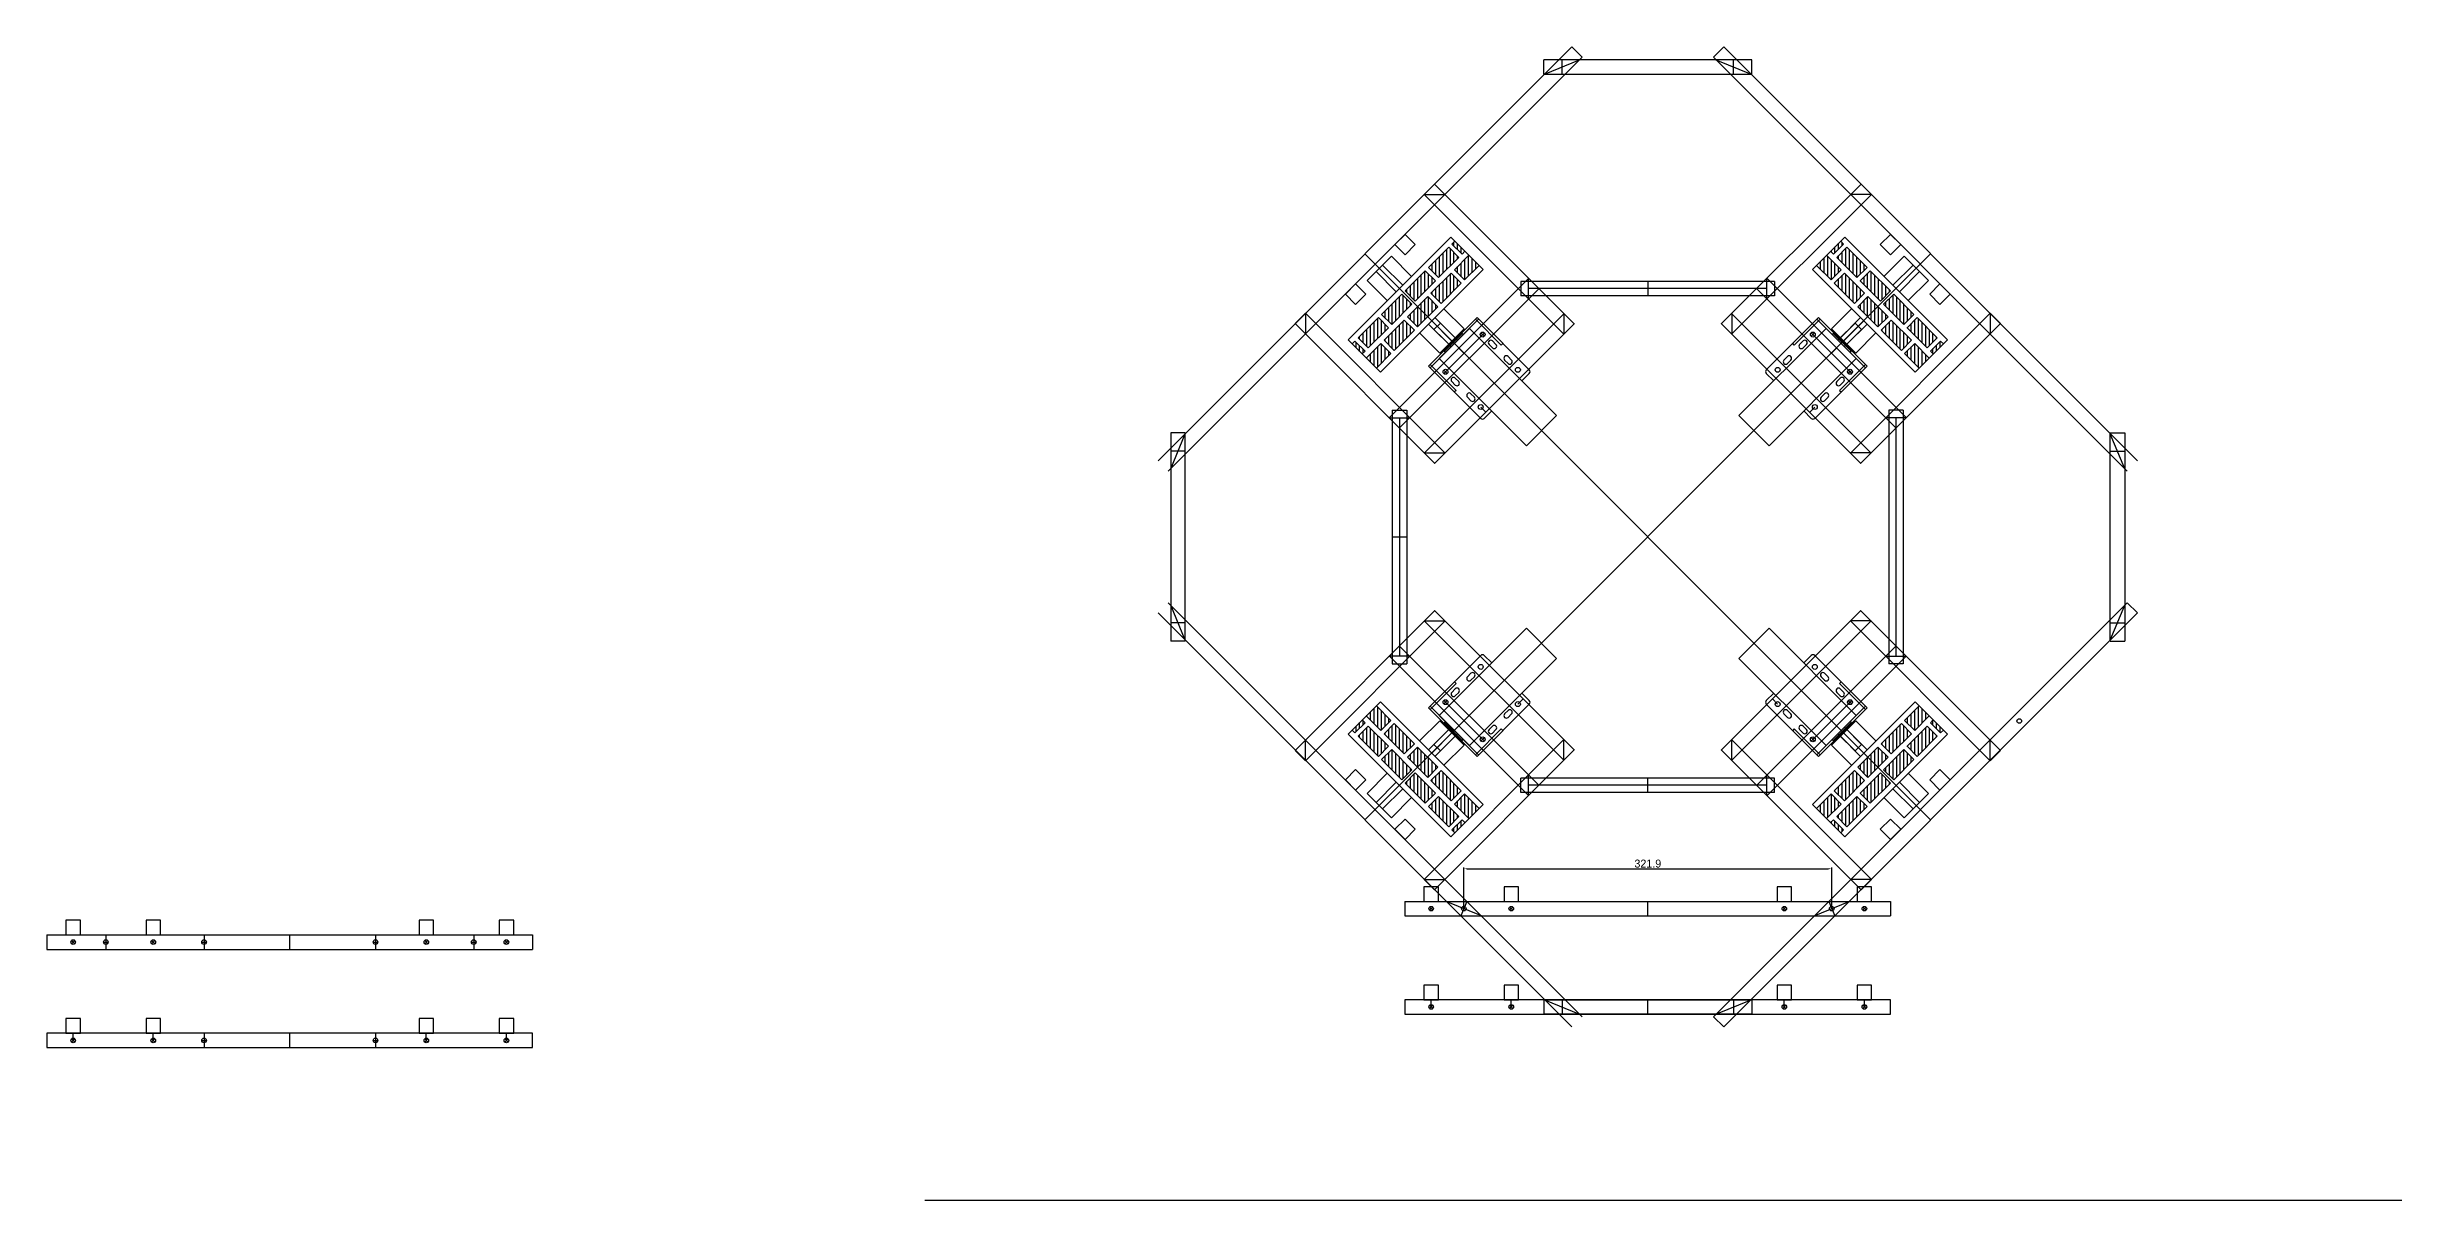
# Model space of a CAD drawing. Header units: millimetres. Extents: x -15418 to 43885, y -27590 to 23052.
# Drawn here: x 26681 to 28734, y -4708 to -3700 of the extents above; entities that cross this region are included whole.
import ezdxf

# ---------------------------------------------------------------- set-up
doc = ezdxf.new("R2010")
doc.units = ezdxf.units.MM
doc.header["$LTSCALE"] = 0.5
doc.layers.get('0').update_dxf_attribs({"lineweight": 5})
doc.layers.get('Defpoints').update_dxf_attribs({"color": 4})
for name, color, linetype in [('Layer1', 1, 'Continuous'), ('Layer2', 2, 'Continuous'), ('Layer3', 9, 'Continuous'), ('Layer4', 6, 'Continuous')]:
    doc.layers.add(name, color=color, linetype=linetype)
doc.dimstyles.new('ISO-25', dxfattribs={"dimtxt": 7, "dimasz": 3, "dimexe": 1, "dimexo": 1, "dimgap": 1, "dimtad": 1, "dimtoh": 1, "dimdec": 3, "dimdsep": 46, "dimtxsty": 'Standard', "dimcen": 2.5, "dimadec": 0, "dimazin": 0, "dimtfac": 1, "dimtdec": 3, "dimtmove": 0, "dimatfit": 3, "dimfxl": 1, "dimarcsym": 1})
pattern_1 = [(90, (22619.863, -31879.8267), (-3.175, 2e-16), [])]

# ---------------------------------------------------------------- blocks, each defined once
blk = doc.blocks.new('*D121')
at = {"layer": 'Defpoints', "color": 0, "transparency": 16777216}
for p in [(28243.1, -4418.3), (27921.2, -4453.2), (28243.1, -4453.2)]:
    blk.add_point(p, dxfattribs=at)
at = {"layer": 'Layer1', "color": 0, "lineweight": -2, "transparency": 16777216}
for p, q in [((27921.2, -4452.2), (27921.2, -4417.3)), ((27924.2, -4418.3), (28240.1, -4418.3)), ((28243.1, -4452.2), (28243.1, -4417.3))]:
    blk.add_line(p, q, dxfattribs=at)
at = {"layer": 'Layer1', "color": 0, "transparency": 16777216}
for points in [[(27924.2, -4417.8), (27924.2, -4418.8), (27921.2, -4418.3)], [(28240.1, -4417.8), (28240.1, -4418.8), (28243.1, -4418.3)]]:
    blk.add_solid(points, dxfattribs=at)
at = {"layer": 'Layer1', "color": 0, "transparency": 16777216, "insert": (28082.2, -4413.8), "char_height": 7, "attachment_point": 5}
blk.add_mtext('321.9', dxfattribs=at)

msp = doc.modelspace()

# ---------------------------------------------------------------- hatches: boundary and pattern name
at = {"layer": 'Layer3', "transparency": 33554661}
h = msp.add_hatch(dxfattribs=at)
h.set_pattern_fill('ANSI31', color=256, angle=45)
h.set_pattern_definition(pattern_1)
h.paths.add_polyline_path([(27857.4335, -3967.7499), (27844.7056, -3980.4778), (27835.8668, -3971.639), (27848.5947, -3958.9111)])
h.paths.add_polyline_path([(27877.9396, -3947.2438), (27860.262, -3964.9215), (27851.4231, -3956.0826), (27869.1008, -3938.405)])
h.paths.add_polyline_path([(27855.3122, -3945.1225), (27837.6345, -3962.8001), (27828.7957, -3953.9613), (27846.4734, -3936.2836)])
h.paths.add_polyline_path([(27875.8183, -3924.6164), (27858.1406, -3942.294), (27849.3018, -3933.4552), (27866.9795, -3915.7775)])
h.paths.add_polyline_path([(27898.4457, -3926.7377), (27880.7681, -3944.4154), (27871.9292, -3935.5765), (27889.6069, -3917.8989)])
h.paths.add_polyline_path([(27896.3244, -3904.1103), (27878.6467, -3921.7879), (27869.8079, -3912.9491), (27887.4856, -3895.2714)])
h.paths.add_polyline_path([(27918.9518, -3906.2316), (27901.2742, -3923.9093), (27892.4353, -3915.0704), (27910.113, -3897.3928)])
h.paths.add_polyline_path([(27916.8305, -3883.6042), (27899.1528, -3901.2819), (27890.314, -3892.443), (27907.9917, -3874.7653)])
h.paths.add_polyline_path([(27934.5082, -3890.6752), (27921.7803, -3903.4032), (27912.9414, -3894.5643), (27925.6693, -3881.8364)])
h.paths.add_polyline_path([(27922.1338, -3878.3009), (27919.6589, -3880.7758), (27910.8201, -3871.9369), (27913.295, -3869.462)])
h.paths.add_polyline_path([(27834.8061, -3965.6286), (27832.3312, -3968.1034), (27823.4924, -3959.2646), (27825.9673, -3956.7897)])
h = msp.add_hatch(dxfattribs=at)
h.set_pattern_fill('ANSI31', color=256, angle=45)
h.set_pattern_definition(pattern_1)
h.paths.add_polyline_path([(28306.8706, -3967.7499), (28319.5985, -3980.4778), (28328.4374, -3971.639), (28315.7094, -3958.9111)])
h.paths.add_polyline_path([(28286.3645, -3947.2438), (28304.0422, -3964.9215), (28312.881, -3956.0826), (28295.2033, -3938.405)])
h.paths.add_polyline_path([(28308.9919, -3945.1225), (28326.6696, -3962.8001), (28335.5084, -3953.9613), (28317.8308, -3936.2836)])
h.paths.add_polyline_path([(28288.4858, -3924.6164), (28306.1635, -3942.294), (28315.0023, -3933.4552), (28297.3247, -3915.7775)])
h.paths.add_polyline_path([(28265.8584, -3926.7377), (28283.5361, -3944.4154), (28292.3749, -3935.5765), (28274.6972, -3917.8989)])
h.paths.add_polyline_path([(28267.9797, -3904.1103), (28285.6574, -3921.7879), (28294.4962, -3912.9491), (28276.8186, -3895.2714)])
h.paths.add_polyline_path([(28245.3523, -3906.2316), (28263.03, -3923.9093), (28271.8688, -3915.0704), (28254.1911, -3897.3928)])
h.paths.add_polyline_path([(28247.4736, -3883.6042), (28265.1513, -3901.2819), (28273.9901, -3892.443), (28256.3125, -3874.7653)])
h.paths.add_polyline_path([(28229.796, -3890.6752), (28242.5239, -3903.4032), (28251.3627, -3894.5643), (28238.6348, -3881.8364)])
h.paths.add_polyline_path([(28242.1703, -3878.3009), (28244.6452, -3880.7758), (28253.484, -3871.9369), (28251.0092, -3869.462)])
h.paths.add_polyline_path([(28329.498, -3965.6286), (28331.9729, -3968.1034), (28340.8117, -3959.2646), (28338.3369, -3956.7897)])
h = msp.add_hatch(dxfattribs=at)
h.set_pattern_fill('ANSI31', color=256, angle=45)
h.set_pattern_definition(pattern_1)
h.paths.add_polyline_path([(27921.7803, -4352.8402), (27934.5082, -4365.5682), (27925.6693, -4374.407), (27912.9414, -4361.6791)])
h.paths.add_polyline_path([(27901.2742, -4332.3341), (27918.9518, -4350.0118), (27910.113, -4358.8506), (27892.4353, -4341.173)])
h.paths.add_polyline_path([(27899.1528, -4354.9616), (27916.8305, -4372.6392), (27907.9917, -4381.4781), (27890.314, -4363.8004)])
h.paths.add_polyline_path([(27878.6467, -4334.4555), (27896.3244, -4352.1331), (27887.4856, -4360.972), (27869.8079, -4343.2943)])
h.paths.add_polyline_path([(27880.7681, -4311.828), (27898.4457, -4329.5057), (27889.6069, -4338.3446), (27871.9292, -4320.6669)])
h.paths.add_polyline_path([(27858.1406, -4313.9494), (27875.8183, -4331.627), (27866.9795, -4340.4659), (27849.3018, -4322.7882)])
h.paths.add_polyline_path([(27860.262, -4291.322), (27877.9396, -4308.9996), (27869.1008, -4317.8385), (27851.4231, -4300.1608)])
h.paths.add_polyline_path([(27837.6345, -4293.4433), (27855.3122, -4311.1209), (27846.4734, -4319.9598), (27828.7957, -4302.2821)])
h.paths.add_polyline_path([(27844.7056, -4275.7656), (27857.4335, -4288.4935), (27848.5947, -4297.3324), (27835.8668, -4284.6044)])
h.paths.add_polyline_path([(27832.3312, -4288.14), (27834.8061, -4290.6148), (27825.9673, -4299.4537), (27823.4924, -4296.9788)])
h.paths.add_polyline_path([(27919.6589, -4375.4677), (27922.1338, -4377.9425), (27913.295, -4386.7814), (27910.8201, -4384.3065)])
h = msp.add_hatch(dxfattribs=at)
h.set_pattern_fill('ANSI31', color=256, angle=45)
h.set_pattern_definition(pattern_1)
h.paths.add_polyline_path([(28242.5239, -4352.8402), (28229.796, -4365.5682), (28238.6348, -4374.407), (28251.3627, -4361.6791)])
h.paths.add_polyline_path([(28263.03, -4332.3341), (28245.3523, -4350.0118), (28254.1911, -4358.8506), (28271.8688, -4341.173)])
h.paths.add_polyline_path([(28265.1513, -4354.9616), (28247.4736, -4372.6392), (28256.3125, -4381.4781), (28273.9901, -4363.8004)])
h.paths.add_polyline_path([(28285.6574, -4334.4555), (28267.9797, -4352.1331), (28276.8186, -4360.972), (28294.4962, -4343.2943)])
h.paths.add_polyline_path([(28283.5361, -4311.828), (28265.8584, -4329.5057), (28274.6972, -4338.3446), (28292.3749, -4320.6669)])
h.paths.add_polyline_path([(28306.1635, -4313.9494), (28288.4858, -4331.627), (28297.3247, -4340.4659), (28315.0023, -4322.7882)])
h.paths.add_polyline_path([(28304.0422, -4291.322), (28286.3645, -4308.9996), (28295.2033, -4317.8385), (28312.881, -4300.1608)])
h.paths.add_polyline_path([(28326.6696, -4293.4433), (28308.9919, -4311.1209), (28317.8308, -4319.9598), (28335.5084, -4302.2821)])
h.paths.add_polyline_path([(28319.5985, -4275.7656), (28306.8706, -4288.4935), (28315.7094, -4297.3324), (28328.4374, -4284.6044)])
h.paths.add_polyline_path([(28331.9729, -4288.14), (28329.498, -4290.6148), (28338.3369, -4299.4537), (28340.8117, -4296.9788)])
h.paths.add_polyline_path([(28244.6452, -4375.4677), (28242.1703, -4377.9425), (28251.0092, -4386.7814), (28253.484, -4384.3065)])

# ---------------------------------------------------------------- linework, layer by layer
at = {"transparency": 33554661}
for p, q in [((27909.7594, -3865.9265), (27819.9569, -3955.7291)), ((27938.0437, -3894.2108), (27909.7594, -3865.9265)), ((28226.2604, -3894.2108), (28254.5447, -3865.9265)), ((28254.5447, -3865.9265), (28344.3473, -3955.7291)), ((27836.5739, -3903.7567), (27857.7871, -3882.5435)), ((27848.2411, -3984.0133), (27938.0437, -3894.2108)), ((27875.4648, -3900.2212), (27857.7871, -3882.5435)), ((28316.063, -3984.0133), (28226.2604, -3894.2108)), ((28288.8394, -3900.2212), (28306.5171, -3882.5435)), ((28327.7303, -3903.7567), (28306.5171, -3882.5435)), ((27854.2516, -3921.4344), (27836.5739, -3903.7567)), ((28310.0526, -3921.4344), (28327.7303, -3903.7567)), ((27893.1424, -3939.1121), (27910.8201, -3956.7897)), ((27903.749, -3928.5055), (27921.4267, -3946.1831)), ((28260.5551, -3928.5055), (28242.8774, -3946.1831)), ((28271.1617, -3939.1121), (28253.484, -3956.7897)), ((27819.9569, -3955.7291), (27848.2411, -3984.0133)), ((27882.5358, -3949.7187), (27900.2135, -3967.3963)), ((27921.4267, -3946.1831), (27900.2135, -3967.3963)), ((28242.8774, -3946.1831), (28264.0906, -3967.3963)), ((28281.7683, -3949.7187), (28264.0906, -3967.3963)), ((28344.3473, -3955.7291), (28316.063, -3984.0133)), ((27848.2411, -4272.2301), (27819.9569, -4300.5143)), ((27938.0437, -4362.0326), (27848.2411, -4272.2301)), ((27882.5358, -4306.5247), (27900.2135, -4288.8471)), ((27900.2135, -4288.8471), (27921.4267, -4310.0603)), ((28226.2604, -4362.0326), (28316.063, -4272.2301)), ((28264.0906, -4288.8471), (28242.8774, -4310.0603)), ((28281.7683, -4306.5247), (28264.0906, -4288.8471)), ((28316.063, -4272.2301), (28344.3473, -4300.5143)), ((27819.9569, -4300.5143), (27909.7594, -4390.3169)), ((27893.1424, -4317.1313), (27910.8201, -4299.4537)), ((27903.749, -4327.7379), (27921.4267, -4310.0603)), ((28260.5551, -4327.7379), (28242.8774, -4310.0603)), ((28271.1617, -4317.1313), (28253.484, -4299.4537)), ((28344.3473, -4300.5143), (28254.5447, -4390.3169)), ((27854.2516, -4334.809), (27836.5739, -4352.4867)), ((28310.0526, -4334.809), (28327.7303, -4352.4867)), ((27857.7871, -4373.6999), (27836.5739, -4352.4867)), ((27875.4648, -4356.0222), (27857.7871, -4373.6999)), ((27909.7594, -4390.3169), (27938.0437, -4362.0326)), ((28254.5447, -4390.3169), (28226.2604, -4362.0326)), ((28288.8394, -4356.0222), (28306.5171, -4373.6999)), ((28306.5171, -4373.6999), (28327.7303, -4352.4867))]:
    msp.add_line(p, q, dxfattribs=at)
at = {"layer": 'Defpoints', "transparency": 33554661}
for p, q in [((27932.7404, -3936.2836), (27890.314, -3978.71)), ((27934.1546, -3937.6978), (27891.7282, -3980.1243)), ((27932.7404, -3936.2836), (27931.3262, -3937.6978)), ((27931.3262, -3937.6978), (27953.9536, -3960.3253)), ((27932.7404, -3936.2836), (27978.4973, -3982.0405)), ((28231.5637, -3936.2836), (28185.8069, -3982.0405)), ((28232.9779, -3937.6978), (28210.3505, -3960.3253)), ((28230.1495, -3937.6978), (28272.5759, -3980.1243)), ((28231.5637, -3936.2836), (28273.9901, -3978.71)), ((28231.5637, -3936.2836), (28232.9779, -3937.6978)), ((27910.8201, -3956.7897), (27911.5272, -3957.4968)), ((27920.7196, -3951.1329), (27919.3054, -3949.7187)), ((27943.2409, -3959.7242), (27946.2815, -3962.7648)), ((27946.2815, -3956.6837), (27949.3221, -3959.7242)), ((27953.9536, -3960.3253), (27955.3678, -3958.9111)), ((28210.3505, -3960.3253), (28208.9363, -3958.9111)), ((28218.0226, -3956.6837), (28214.9821, -3959.7242)), ((28221.0632, -3959.7242), (28218.0226, -3962.7648)), ((28243.5845, -3951.1329), (28244.9988, -3949.7187)), ((28253.484, -3956.7897), (28252.7769, -3957.4968)), ((27890.314, -3978.71), (27891.7282, -3977.2958)), ((27936.0709, -4024.4669), (27890.314, -3978.71)), ((27891.7282, -3977.2958), (27914.3556, -3999.9232)), ((27905.1632, -3966.6892), (27903.749, -3965.275)), ((27956.8881, -3973.3714), (27959.9287, -3976.4119)), ((27959.9287, -3970.3308), (27962.9692, -3973.3714)), ((28204.3755, -3970.3308), (28201.3349, -3973.3714)), ((28207.416, -3973.3714), (28204.3755, -3976.4119)), ((28228.2333, -4024.4669), (28273.9901, -3978.71)), ((28272.5759, -3977.2958), (28249.9485, -3999.9232)), ((28259.1409, -3966.6892), (28260.5551, -3965.275)), ((28273.9901, -3978.71), (28272.5759, -3977.2958)), ((27910.714, -3992.2511), (27913.7546, -3995.2917)), ((27914.3556, -3999.9232), (27912.9414, -4001.3375)), ((27913.7546, -3989.2106), (27916.7951, -3992.2511)), ((27927.4017, -4002.8577), (27930.4423, -4005.8983)), ((27978.4973, -3985.0811), (27971.9919, -3991.5865)), ((28185.8069, -3985.0811), (28192.3122, -3991.5865)), ((28236.9024, -4002.8577), (28233.8618, -4005.8983)), ((28250.5495, -3989.2106), (28247.509, -3992.2511)), ((28249.9485, -3999.9232), (28251.3627, -4001.3375)), ((28253.5901, -3992.2511), (28250.5495, -3995.2917)), ((27924.3612, -4005.8983), (27927.4017, -4008.9389)), ((27945.6168, -4017.9615), (27939.1114, -4024.4669)), ((28218.6873, -4017.9615), (28225.1927, -4024.4669)), ((28239.9429, -4005.8983), (28236.9024, -4008.9389)), ((27890.314, -4277.5334), (27936.0709, -4231.7765)), ((27924.3612, -4250.3451), (27927.4017, -4247.3046)), ((27939.1114, -4231.7765), (27945.6168, -4238.2819)), ((28225.1927, -4231.7765), (28218.6873, -4238.2819)), ((28273.9901, -4277.5334), (28228.2333, -4231.7765)), ((28239.9429, -4250.3451), (28236.9024, -4247.3046)), ((27891.7282, -4278.9476), (27914.3556, -4256.3202)), ((27910.714, -4263.9923), (27913.7546, -4260.9517)), ((27914.3556, -4256.3202), (27912.9414, -4254.906)), ((27913.7546, -4267.0328), (27916.7951, -4263.9923)), ((27927.4017, -4253.3857), (27930.4423, -4250.3451)), ((27971.9919, -4264.657), (27978.4973, -4271.1623)), ((28192.3122, -4264.657), (28185.8069, -4271.1623)), ((28236.9024, -4253.3857), (28233.8618, -4250.3451)), ((28250.5495, -4267.0328), (28247.509, -4263.9923)), ((28249.9485, -4256.3202), (28251.3627, -4254.906)), ((28272.5759, -4278.9476), (28249.9485, -4256.3202)), ((28253.5901, -4263.9923), (28250.5495, -4260.9517)), ((27890.314, -4277.5334), (27932.7404, -4319.9598)), ((27890.314, -4277.5334), (27891.7282, -4278.9476)), ((27891.7282, -4276.1192), (27934.1546, -4318.5456)), ((27905.1632, -4289.5542), (27903.749, -4290.9684)), ((27978.4973, -4274.2029), (27932.7404, -4319.9598)), ((27956.8881, -4282.872), (27959.9287, -4279.8315)), ((27959.9287, -4285.9126), (27962.9692, -4282.872)), ((28185.8069, -4274.2029), (28231.5637, -4319.9598)), ((28204.3755, -4285.9126), (28201.3349, -4282.872)), ((28207.416, -4282.872), (28204.3755, -4279.8315)), ((28272.5759, -4276.1192), (28230.1495, -4318.5456)), ((28273.9901, -4277.5334), (28231.5637, -4319.9598)), ((28259.1409, -4289.5542), (28260.5551, -4290.9684)), ((28273.9901, -4277.5334), (28272.5759, -4278.9476)), ((27910.8201, -4299.4537), (27911.5272, -4298.7466)), ((27920.7196, -4305.1105), (27919.3054, -4306.5247)), ((27931.3262, -4318.5456), (27953.9536, -4295.9181)), ((27943.2409, -4296.5192), (27946.2815, -4293.4786)), ((27946.2815, -4299.5597), (27949.3221, -4296.5192)), ((27953.9536, -4295.9181), (27955.3678, -4297.3324)), ((28210.3505, -4295.9181), (28208.9363, -4297.3324)), ((28232.9779, -4318.5456), (28210.3505, -4295.9181)), ((28218.0226, -4299.5597), (28214.9821, -4296.5192)), ((28221.0632, -4296.5192), (28218.0226, -4293.4786)), ((28243.5845, -4305.1105), (28244.9988, -4306.5247)), ((28253.484, -4299.4537), (28252.7769, -4298.7466)), ((27932.7404, -4319.9598), (27931.3262, -4318.5456)), ((28231.5637, -4319.9598), (28232.9779, -4318.5456)), ((27449.5711, -4707.9787), (30787.1581, -4707.9787))]:
    msp.add_line(p, q, dxfattribs=at)
for centre in [(27937.6902, -3951.1329), (28226.614, -3951.1329), (27905.1632, -3983.6598), (27968.52, -3981.9627), (28195.7841, -3981.9627), (28259.1409, -3983.6598), (27935.9931, -4014.4896), (28228.311, -4014.4896), (27935.9931, -4241.7538), (28228.311, -4241.7538), (27905.1632, -4272.5836), (27968.52, -4274.2807), (28195.7841, -4274.2807), (28259.1409, -4272.5836), (27937.6902, -4305.1105), (28226.614, -4305.1105)]:
    msp.add_circle(centre, 2.15, dxfattribs=at)
for centre, start, end in [((27944.7612, -3958.2039), 45, 225), ((27947.8018, -3961.2445), 225, 45), ((28216.5024, -3961.2445), 135, 315), ((28219.5429, -3958.2039), 315, 135), ((27958.4084, -3971.8511), 45, 225), ((27961.4489, -3974.8917), 225, 45), ((27976.977, -3983.5608), 315, 45), ((28187.3271, -3983.5608), 135, 225), ((28202.8552, -3974.8917), 135, 315), ((28205.8958, -3971.8511), 315, 135), ((27912.2343, -3990.7309), 45, 225), ((27915.2749, -3993.7714), 225, 45), ((27925.8815, -4004.378), 45, 225), ((28238.4227, -4004.378), 315, 135), ((28249.0293, -3993.7714), 135, 315), ((28252.0698, -3990.7309), 315, 135), ((27928.922, -4007.4186), 225, 45), ((28235.3821, -4007.4186), 135, 315), ((27937.5912, -4022.9466), 225, 315), ((28226.713, -4022.9466), 225, 315), ((27928.922, -4248.8248), 315, 135), ((27937.5912, -4233.2968), 45, 135), ((28226.713, -4233.2968), 45, 135), ((28235.3821, -4248.8248), 45, 225), ((27912.2343, -4265.5126), 135, 315), ((27915.2749, -4262.472), 315, 135), ((27925.8815, -4251.8654), 135, 315), ((28238.4227, -4251.8654), 225, 45), ((28249.0293, -4262.472), 45, 225), ((28252.0698, -4265.5126), 225, 45), ((27958.4084, -4284.3923), 135, 315), ((27961.4489, -4281.3517), 315, 135), ((27976.977, -4272.6826), 315, 45), ((28187.3271, -4272.6826), 135, 225), ((28202.8552, -4281.3517), 45, 225), ((28205.8958, -4284.3923), 225, 45), ((27944.7612, -4298.0395), 135, 315), ((27947.8018, -4294.9989), 315, 135), ((28216.5024, -4294.9989), 45, 225), ((28219.5429, -4298.0395), 225, 45)]:
    msp.add_arc(centre, 2.15, start, end, dxfattribs=at)
at = {"layer": 'Layer1', "transparency": 33554661}
for p, q in [((27653.6454, -4061.6537), (28015.684, -3699.615)), ((27662.6256, -4070.6339), (28024.6643, -3708.5953)), ((28173.1521, -3710.7772), (27991.1521, -3710.7772)), ((27991.1521, -3723.4772), (27991.1521, -3710.7772)), ((27991.8218, -3723.4772), (28022.4823, -3710.7772)), ((28007.1521, -3723.4772), (28007.1521, -3710.7772)), ((28015.684, -3699.615), (28024.6643, -3708.5953)), ((28139.6399, -3708.5953), (28148.6201, -3699.615)), ((28139.6399, -3708.5953), (28501.6785, -4070.6339)), ((28141.8218, -3710.7772), (28172.4823, -3723.4772)), ((28148.6201, -3699.615), (28510.6588, -4061.6537)), ((28157.1521, -3723.4772), (28157.1521, -3710.7772)), ((28173.1521, -3723.4772), (28173.1521, -3710.7772)), ((27991.1521, -3723.4772), (28173.1521, -3723.4772)), ((27895.4936, -3819.558), (27886.5133, -3828.5382)), ((28008.8428, -3950.8677), (27886.5133, -3828.5382)), ((27886.637, -3828.662), (27904.5976, -3828.662)), ((28017.823, -3941.8875), (27895.4936, -3819.558)), ((28146.4811, -3941.8875), (28268.8106, -3819.558)), ((28155.4614, -3950.8677), (28277.7908, -3828.5382)), ((28277.6671, -3828.662), (28259.7066, -3828.662)), ((28268.8106, -3819.558), (28277.7908, -3828.5382)), ((27860.7867, -3872.4728), (27869.767, -3863.4926)), ((27869.767, -3881.4531), (27860.7867, -3872.4728)), ((27869.767, -3863.4926), (27878.7472, -3872.4728)), ((27878.7472, -3872.4728), (27869.767, -3881.4531)), ((28294.5372, -3863.4926), (28285.5569, -3872.4728)), ((28285.5569, -3872.4728), (28294.5372, -3881.4531)), ((28303.5174, -3872.4728), (28294.5372, -3863.4926)), ((28294.5372, -3881.4531), (28303.5174, -3872.4728)), ((27834.6647, -4375.6091), (28329.6394, -3880.6343)), ((27834.6647, -3880.6343), (28329.6394, -4375.6091)), ((27817.5229, -3915.7366), (27826.5032, -3906.7564)), ((27817.5229, -3915.7366), (27826.5032, -3924.7169)), ((27835.4834, -3915.7366), (27826.5032, -3906.7564)), ((27826.5032, -3924.7169), (27835.4834, -3915.7366)), ((27855.7718, -4024.0709), (27978.1013, -3901.7415)), ((27864.7521, -4033.0512), (27987.0816, -3910.7217)), ((28193.1521, -3904.5839), (27971.1521, -3904.5839)), ((27971.1521, -3904.5839), (27971.1521, -3917.2839)), ((28193.1521, -3917.2839), (27971.1521, -3917.2839)), ((27977.8892, -3919.9141), (27977.8892, -3901.9536)), ((28186.415, -3910.9339), (27977.8892, -3910.9339)), ((28082.1521, -3904.5839), (28082.1521, -3917.2839)), ((28299.552, -4033.0512), (28177.2226, -3910.7217)), ((28308.5323, -4024.0709), (28186.2028, -3901.7415)), ((28186.415, -3919.9141), (28186.415, -3901.9536)), ((28193.1521, -3904.5839), (28193.1521, -3917.2839)), ((28328.8207, -3915.7366), (28337.801, -3906.7564)), ((28337.801, -3924.7169), (28328.8207, -3915.7366)), ((28346.7812, -3915.7366), (28337.801, -3906.7564)), ((28346.7812, -3915.7366), (28337.801, -3924.7169)), ((27773.5883, -3941.4632), (27782.5686, -3932.4829)), ((27773.5883, -3941.4632), (27895.9178, -4063.7927)), ((27782.5686, -3932.4829), (27904.8981, -4054.8124)), ((27782.6923, -3932.6067), (27782.6923, -3950.5672)), ((27886.6017, -4054.9008), (28008.9312, -3932.5713)), ((27895.0516, -3946.6781), (27900.7085, -3941.0213)), ((27900.7085, -3941.0213), (27914.8506, -3955.1634)), ((28008.719, -3932.7835), (28008.719, -3950.744)), ((28277.7024, -4054.9008), (28155.373, -3932.5713)), ((28155.5851, -3932.7835), (28155.5851, -3950.744)), ((28263.5957, -3941.0213), (28249.4535, -3955.1634)), ((28381.7355, -3932.4829), (28259.4061, -4054.8124)), ((28269.2525, -3946.6781), (28263.5957, -3941.0213)), ((28390.7158, -3941.4632), (28268.3863, -4063.7927)), ((28381.6118, -3932.6067), (28381.6118, -3950.5672)), ((28390.7158, -3941.4632), (28381.7355, -3932.4829)), ((27909.1938, -3960.8202), (27895.0516, -3946.6781)), ((27895.5819, -4063.8811), (28017.9114, -3941.5516)), ((27899.7539, -3972.0986), (27926.129, -3945.7235)), ((27904.244, -3965.77), (27919.8004, -3950.2136)), ((27905.1632, -3983.6598), (27937.6902, -3951.1329)), ((27910.113, -3961.7395), (27909.1938, -3960.8202)), ((27912.9414, -3958.9111), (27912.0222, -3957.9918)), ((27915.7698, -3956.0826), (27914.8506, -3955.1634)), ((27920.7196, -3951.1329), (27919.8004, -3950.2136)), ((27926.129, -3945.7235), (28002.3551, -4021.9496)), ((27936.1699, -3952.6532), (27939.2104, -3949.6126)), ((27939.2104, -3952.6532), (27936.1699, -3949.6126)), ((28268.7222, -4063.8811), (28146.3927, -3941.5516)), ((28238.1752, -3945.7235), (28161.9491, -4021.9496)), ((28228.1343, -3952.6532), (28225.0937, -3949.6126)), ((28225.0937, -3952.6532), (28228.1343, -3949.6126)), ((28259.1409, -3983.6598), (28226.614, -3951.1329)), ((28264.5503, -3972.0986), (28238.1752, -3945.7235)), ((28243.5845, -3951.1329), (28244.5038, -3950.2136)), ((28260.0601, -3965.77), (28244.5038, -3950.2136)), ((28248.5343, -3956.0826), (28249.4535, -3955.1634)), ((28251.3627, -3958.9111), (28252.282, -3957.9918)), ((28254.1911, -3961.7395), (28255.1104, -3960.8202)), ((28255.1104, -3960.8202), (28269.2525, -3946.6781)), ((27899.7539, -3972.0986), (27975.98, -4048.3247)), ((27906.6835, -3985.1801), (27903.643, -3982.1395)), ((27903.643, -3985.1801), (27906.6835, -3982.1395)), ((27905.1632, -3966.6892), (27904.244, -3965.77)), ((27925.9168, -3971.8865), (27916.9366, -3962.9062)), ((28264.5503, -3972.0986), (28188.3242, -4048.3247)), ((28238.3873, -3971.8865), (28247.3676, -3962.9062)), ((28257.6206, -3985.1801), (28260.6612, -3982.1395)), ((28260.6612, -3985.1801), (28257.6206, -3982.1395)), ((28259.1409, -3966.6892), (28260.0601, -3965.77)), ((27858.6142, -4017.1217), (27858.6142, -4239.1217)), ((27858.6142, -4017.1217), (27871.3142, -4017.1217)), ((27871.3142, -4017.1217), (27871.3142, -4239.1217)), ((27975.98, -4048.3247), (28002.3551, -4021.9496)), ((28188.3242, -4048.3247), (28161.9491, -4021.9496)), ((28292.9899, -4017.1217), (28292.9899, -4239.1217)), ((28305.6899, -4017.1217), (28292.9899, -4017.1217)), ((28305.6899, -4017.1217), (28305.6899, -4239.1217)), ((27677.5076, -4037.1217), (27664.8076, -4037.1217)), ((27664.8076, -4037.1217), (27664.8076, -4219.1217)), ((27664.8076, -4068.452), (27677.5076, -4037.7914)), ((27677.5076, -4219.1217), (27677.5076, -4037.1217)), ((27855.984, -4023.8588), (27873.9445, -4023.8588)), ((27864.9642, -4023.8588), (27864.9642, -4232.3846)), ((28308.3202, -4023.8588), (28290.3597, -4023.8588)), ((28299.3399, -4023.8588), (28299.3399, -4232.3846)), ((28486.7966, -4219.1217), (28486.7966, -4037.1217)), ((28486.7966, -4037.1217), (28499.4966, -4037.1217)), ((28499.4966, -4068.452), (28486.7966, -4037.7914)), ((28499.4966, -4037.1217), (28499.4966, -4219.1217)), ((27677.5076, -4053.1217), (27664.8076, -4053.1217)), ((27886.8138, -4054.6887), (27904.7743, -4054.6887)), ((28277.4903, -4054.6887), (28259.5298, -4054.6887)), ((28486.7966, -4053.1217), (28499.4966, -4053.1217)), ((27858.6142, -4128.1217), (27871.3142, -4128.1217)), ((28024.6643, -4547.6482), (27662.6256, -4185.6095)), ((27677.5076, -4218.452), (27664.8076, -4187.7914)), ((28501.6785, -4185.6095), (28139.6399, -4547.6482)), ((28486.7966, -4218.452), (28499.4966, -4187.7914)), ((28501.6785, -4185.6095), (28510.6588, -4194.5897)), ((28015.684, -4556.6284), (27653.6454, -4194.5897)), ((27677.5076, -4203.1217), (27664.8076, -4203.1217)), ((27895.9178, -4192.4507), (27773.5883, -4314.7802)), ((27904.8981, -4201.431), (27782.5686, -4323.7605)), ((28008.9312, -4323.6721), (27886.6017, -4201.3426)), ((27886.8138, -4201.5547), (27904.7743, -4201.5547)), ((28017.9114, -4314.6918), (27895.5819, -4192.3624)), ((27899.7539, -4284.1448), (27975.98, -4207.9187)), ((28002.3551, -4234.2938), (27975.98, -4207.9187)), ((28146.3927, -4314.6918), (28268.7222, -4192.3624)), ((28510.6588, -4194.5897), (28148.6201, -4556.6284)), ((28155.373, -4323.6721), (28277.7024, -4201.3426)), ((28161.9491, -4234.2938), (28188.3242, -4207.9187)), ((28264.5503, -4284.1448), (28188.3242, -4207.9187)), ((28259.4061, -4201.431), (28381.7355, -4323.7605)), ((28277.4903, -4201.5547), (28259.5298, -4201.5547)), ((28268.3863, -4192.4507), (28390.7158, -4314.7802)), ((28486.7966, -4203.1217), (28499.4966, -4203.1217)), ((27677.5076, -4219.1217), (27664.8076, -4219.1217)), ((27987.0816, -4345.5217), (27864.7521, -4223.1922)), ((28177.2226, -4345.5217), (28299.552, -4223.1922)), ((28486.7966, -4219.1217), (28499.4966, -4219.1217)), ((27978.1013, -4354.5019), (27855.7718, -4232.1725)), ((27873.9445, -4232.3846), (27855.984, -4232.3846)), ((27858.6142, -4239.1217), (27871.3142, -4239.1217)), ((27926.129, -4310.5199), (28002.3551, -4234.2938)), ((28238.1752, -4310.5199), (28161.9491, -4234.2938)), ((28186.2028, -4354.5019), (28308.5323, -4232.1725)), ((28290.3597, -4232.3846), (28308.3202, -4232.3846)), ((28305.6899, -4239.1217), (28292.9899, -4239.1217)), ((27926.129, -4310.5199), (27899.7539, -4284.1448)), ((27906.6835, -4274.1039), (27903.643, -4271.0633)), ((27906.6835, -4271.0633), (27903.643, -4274.1039)), ((27905.1632, -4289.5542), (27904.244, -4290.4734)), ((27919.8004, -4306.0298), (27904.244, -4290.4734)), ((27937.6902, -4305.1105), (27905.1632, -4272.5836)), ((27925.9168, -4284.3569), (27916.9366, -4293.3372)), ((28226.614, -4305.1105), (28259.1409, -4272.5836)), ((28238.1752, -4310.5199), (28264.5503, -4284.1448)), ((28238.3873, -4284.3569), (28247.3676, -4293.3372)), ((28244.5038, -4306.0298), (28260.0601, -4290.4734)), ((28257.6206, -4274.1039), (28260.6612, -4271.0633)), ((28257.6206, -4271.0633), (28260.6612, -4274.1039)), ((28259.1409, -4289.5542), (28260.0601, -4290.4734)), ((27782.6923, -4323.6367), (27782.6923, -4305.6762)), ((27886.5133, -4427.7052), (28008.8428, -4305.3757)), ((27895.0516, -4309.5653), (27909.1938, -4295.4232)), ((27900.7085, -4315.2222), (27895.0516, -4309.5653)), ((27914.8506, -4301.08), (27900.7085, -4315.2222)), ((27910.113, -4294.5039), (27909.1938, -4295.4232)), ((27912.9414, -4297.3324), (27912.0222, -4298.2516)), ((27915.7698, -4300.1608), (27914.8506, -4301.08)), ((27920.7196, -4305.1105), (27919.8004, -4306.0298)), ((27939.2104, -4303.5903), (27936.1699, -4306.6308)), ((27939.2104, -4306.6308), (27936.1699, -4303.5903)), ((28008.719, -4323.46), (28008.719, -4305.4994)), ((28277.7908, -4427.7052), (28155.4614, -4305.3757)), ((28155.5851, -4323.46), (28155.5851, -4305.4994)), ((28225.0937, -4303.5903), (28228.1343, -4306.6308)), ((28225.0937, -4306.6308), (28228.1343, -4303.5903)), ((28243.5845, -4305.1105), (28244.5038, -4306.0298)), ((28248.5343, -4300.1608), (28249.4535, -4301.08)), ((28249.4535, -4301.08), (28263.5957, -4315.2222)), ((28251.3627, -4297.3324), (28252.282, -4298.2516)), ((28254.1911, -4294.5039), (28255.1104, -4295.4232)), ((28269.2525, -4309.5653), (28255.1104, -4295.4232)), ((28263.5957, -4315.2222), (28269.2525, -4309.5653)), ((28381.6118, -4323.6367), (28381.6118, -4305.6762)), ((27773.5883, -4314.7802), (27782.5686, -4323.7605)), ((27817.5229, -4340.5068), (27826.5032, -4331.5265)), ((27826.5032, -4331.5265), (27835.4834, -4340.5068)), ((27895.4936, -4436.6854), (28017.823, -4314.356)), ((28268.8106, -4436.6854), (28146.4811, -4314.356)), ((28337.801, -4331.5265), (28328.8207, -4340.5068)), ((28346.7812, -4340.5068), (28337.801, -4331.5265)), ((28390.7158, -4314.7802), (28381.7355, -4323.7605)), ((27826.5032, -4349.487), (27817.5229, -4340.5068)), ((27835.4834, -4340.5068), (27826.5032, -4349.487)), ((28193.1521, -4338.9596), (27971.1521, -4338.9596)), ((27971.1521, -4351.6596), (27971.1521, -4338.9596)), ((28193.1521, -4351.6596), (27971.1521, -4351.6596)), ((27977.8892, -4354.2898), (27977.8892, -4336.3293)), ((28186.415, -4345.3096), (27977.8892, -4345.3096)), ((28082.1521, -4351.6596), (28082.1521, -4338.9596)), ((28186.415, -4354.2898), (28186.415, -4336.3293)), ((28193.1521, -4351.6596), (28193.1521, -4338.9596)), ((28328.8207, -4340.5068), (28337.801, -4349.487)), ((28337.801, -4349.487), (28346.7812, -4340.5068)), ((27869.767, -4374.7903), (27860.7867, -4383.7706)), ((27869.767, -4392.7509), (27860.7867, -4383.7706)), ((27878.7472, -4383.7706), (27869.767, -4374.7903)), ((27869.767, -4392.7509), (27878.7472, -4383.7706)), ((28285.5569, -4383.7706), (28294.5372, -4374.7903)), ((28294.5372, -4392.7509), (28285.5569, -4383.7706)), ((28294.5372, -4374.7903), (28303.5174, -4383.7706)), ((28294.5372, -4392.7509), (28303.5174, -4383.7706)), ((27898.9521, -4434.1162), (27886.2521, -4434.1162)), ((27886.2521, -4434.1162), (27886.2521, -4446.8162)), ((27895.4936, -4436.6854), (27886.5133, -4427.7052)), ((27886.637, -4427.5814), (27904.5976, -4427.5814)), ((27898.9521, -4446.8162), (27898.9521, -4434.1162)), ((27969.0521, -4434.1162), (27956.3521, -4434.1162)), ((27956.3521, -4434.1162), (27956.3521, -4446.8162)), ((27969.0521, -4446.8162), (27969.0521, -4434.1162)), ((28207.9521, -4434.1162), (28195.2521, -4434.1162)), ((28195.2521, -4434.1162), (28195.2521, -4446.8162)), ((28207.9521, -4446.8162), (28207.9521, -4434.1162)), ((28277.6671, -4427.5814), (28259.7066, -4427.5814)), ((28278.0521, -4434.1162), (28265.3521, -4434.1162)), ((28265.3521, -4434.1162), (28265.3521, -4446.8162)), ((28268.8106, -4436.6854), (28277.7908, -4427.7052)), ((28278.0521, -4446.8162), (28278.0521, -4434.1162)), ((27869.6521, -4446.8162), (28294.6521, -4446.8162)), ((27869.6521, -4446.8162), (27869.6521, -4459.5162)), ((27886.2521, -4446.8162), (27898.9521, -4446.8162)), ((27891.1879, -4451.752), (27894.0163, -4454.5804)), ((27891.1879, -4454.5804), (27894.0163, -4451.752)), ((27936.5323, -4459.5162), (27905.8718, -4446.8162)), ((27923.8323, -4446.8162), (27918.5718, -4459.5162)), ((27956.3521, -4446.8162), (27969.0521, -4446.8162)), ((27961.2879, -4451.752), (27964.1163, -4454.5804)), ((27961.2879, -4454.5804), (27964.1163, -4451.752)), ((28082.1521, -4459.5162), (28082.1521, -4446.8162)), ((28195.2521, -4446.8162), (28207.9521, -4446.8162)), ((28203.0163, -4451.752), (28200.1879, -4454.5804)), ((28203.0163, -4454.5804), (28200.1879, -4451.752)), ((28227.7718, -4459.5162), (28258.4323, -4446.8162)), ((28240.4718, -4446.8162), (28245.7323, -4459.5162)), ((28265.3521, -4446.8162), (28278.0521, -4446.8162)), ((28273.1163, -4451.752), (28270.2879, -4454.5804)), ((28273.1163, -4454.5804), (28270.2879, -4451.752)), ((28294.6521, -4446.8162), (28294.6521, -4459.5162)), ((26710.7173, -4463.3551), (26698.0173, -4463.3551)), ((26698.0173, -4463.3551), (26698.0173, -4476.0551)), ((26710.7173, -4476.0551), (26710.7173, -4463.3551)), ((26780.8173, -4463.3551), (26768.1173, -4463.3551)), ((26768.1173, -4463.3551), (26768.1173, -4476.0551)), ((26780.8173, -4476.0551), (26780.8173, -4463.3551)), ((27019.7173, -4463.3551), (27007.0173, -4463.3551)), ((27007.0173, -4463.3551), (27007.0173, -4476.0551)), ((27019.7173, -4476.0551), (27019.7173, -4463.3551)), ((27089.8173, -4463.3551), (27077.1173, -4463.3551)), ((27077.1173, -4463.3551), (27077.1173, -4476.0551)), ((27089.8173, -4476.0551), (27089.8173, -4463.3551)), ((27869.6521, -4459.5162), (28294.6521, -4459.5162)), ((26681.4173, -4476.0551), (27106.4173, -4476.0551)), ((26681.4173, -4476.0551), (26681.4173, -4488.7551)), ((26681.4173, -4488.7551), (27106.4173, -4488.7551)), ((26698.0173, -4476.0551), (26710.7173, -4476.0551)), ((26702.9531, -4480.9909), (26705.7815, -4483.8194)), ((26702.9531, -4483.8194), (26705.7815, -4480.9909)), ((26730.9673, -4482.4051), (26734.9673, -4482.4051)), ((26732.9673, -4476.0551), (26732.9673, -4488.7551)), ((26768.1173, -4476.0551), (26780.8173, -4476.0551)), ((26773.0531, -4480.9909), (26775.8815, -4483.8194)), ((26773.0531, -4483.8194), (26775.8815, -4480.9909)), ((26816.9173, -4482.4051), (26820.9173, -4482.4051)), ((26818.9173, -4476.0551), (26818.9173, -4488.7551)), ((26893.9173, -4488.7551), (26893.9173, -4476.0551)), ((26966.9173, -4482.4051), (26970.9173, -4482.4051)), ((26968.9173, -4476.0551), (26968.9173, -4488.7551)), ((27007.0173, -4476.0551), (27019.7173, -4476.0551)), ((27014.7815, -4480.9909), (27011.9531, -4483.8194)), ((27014.7815, -4483.8194), (27011.9531, -4480.9909)), ((27052.8673, -4482.4051), (27056.8673, -4482.4051)), ((27054.8673, -4476.0551), (27054.8673, -4488.7551)), ((27077.1173, -4476.0551), (27089.8173, -4476.0551)), ((27084.8815, -4480.9909), (27082.0531, -4483.8194)), ((27084.8815, -4483.8194), (27082.0531, -4480.9909)), ((27106.4173, -4476.0551), (27106.4173, -4488.7551)), ((28294.6521, -4532.7662), (27869.6521, -4532.7662)), ((27869.6521, -4532.7662), (27869.6521, -4545.4662)), ((27898.9521, -4520.0662), (27886.2521, -4520.0662)), ((27886.2521, -4520.0662), (27886.2521, -4532.7662)), ((27886.2521, -4532.7662), (27898.9521, -4532.7662)), ((27892.6021, -4539.1162), (27892.6021, -4532.7662)), ((27898.9521, -4532.7662), (27898.9521, -4520.0662)), ((27969.0521, -4520.0662), (27956.3521, -4520.0662)), ((27956.3521, -4520.0662), (27956.3521, -4532.7662)), ((27956.3521, -4532.7662), (27969.0521, -4532.7662)), ((27962.7021, -4539.1162), (27962.7021, -4532.7662)), ((27969.0521, -4532.7662), (27969.0521, -4520.0662)), ((27991.1521, -4532.7662), (28173.1521, -4532.7662)), ((27991.1521, -4532.7662), (27991.1521, -4545.4662)), ((27991.8218, -4532.7662), (28022.4823, -4545.4662)), ((28007.1521, -4532.7662), (28007.1521, -4545.4662)), ((28082.1521, -4545.4662), (28082.1521, -4532.7662)), ((28141.8218, -4545.4662), (28172.4823, -4532.7662)), ((28157.1521, -4532.7662), (28157.1521, -4545.4662)), ((28173.1521, -4532.7662), (28173.1521, -4545.4662)), ((28207.9521, -4520.0662), (28195.2521, -4520.0662)), ((28195.2521, -4520.0662), (28195.2521, -4532.7662)), ((28195.2521, -4532.7662), (28207.9521, -4532.7662)), ((28201.6021, -4539.1162), (28201.6021, -4532.7662)), ((28207.9521, -4532.7662), (28207.9521, -4520.0662)), ((28278.0521, -4520.0662), (28265.3521, -4520.0662)), ((28265.3521, -4520.0662), (28265.3521, -4532.7662)), ((28265.3521, -4532.7662), (28278.0521, -4532.7662)), ((28271.7021, -4539.1162), (28271.7021, -4532.7662)), ((28278.0521, -4532.7662), (28278.0521, -4520.0662)), ((28294.6521, -4545.4662), (28294.6521, -4532.7662)), ((26710.7173, -4549.3051), (26698.0173, -4549.3051)), ((26698.0173, -4549.3051), (26698.0173, -4562.0051)), ((26710.7173, -4562.0051), (26710.7173, -4549.3051)), ((26780.8173, -4549.3051), (26768.1173, -4549.3051)), ((26768.1173, -4549.3051), (26768.1173, -4562.0051)), ((26780.8173, -4562.0051), (26780.8173, -4549.3051)), ((27019.7173, -4549.3051), (27007.0173, -4549.3051)), ((27007.0173, -4549.3051), (27007.0173, -4562.0051)), ((27019.7173, -4562.0051), (27019.7173, -4549.3051)), ((27089.8173, -4549.3051), (27077.1173, -4549.3051)), ((27077.1173, -4549.3051), (27077.1173, -4562.0051)), ((27089.8173, -4562.0051), (27089.8173, -4549.3051)), ((27869.6521, -4545.4662), (28294.6521, -4545.4662)), ((27891.1879, -4537.702), (27894.0163, -4540.5304)), ((27891.1879, -4540.5304), (27894.0163, -4537.702)), ((27961.2879, -4537.702), (27964.1163, -4540.5304)), ((27961.2879, -4540.5304), (27964.1163, -4537.702)), ((28173.1521, -4545.4662), (27991.1521, -4545.4662)), ((28139.6399, -4547.6482), (28148.6201, -4556.6284)), ((28203.0163, -4537.702), (28200.1879, -4540.5304)), ((28203.0163, -4540.5304), (28200.1879, -4537.702)), ((28273.1163, -4537.702), (28270.2879, -4540.5304)), ((28273.1163, -4540.5304), (28270.2879, -4537.702)), ((27106.4173, -4562.0051), (26681.4173, -4562.0051)), ((26681.4173, -4562.0051), (26681.4173, -4574.7051)), ((26681.4173, -4574.7051), (27106.4173, -4574.7051)), ((26698.0173, -4562.0051), (26710.7173, -4562.0051)), ((26702.9531, -4566.9409), (26705.7815, -4569.7694)), ((26702.9531, -4569.7694), (26705.7815, -4566.9409)), ((26704.3673, -4568.3551), (26704.3673, -4562.0051)), ((26768.1173, -4562.0051), (26780.8173, -4562.0051)), ((26773.0531, -4566.9409), (26775.8815, -4569.7694)), ((26773.0531, -4569.7694), (26775.8815, -4566.9409)), ((26774.4673, -4568.3551), (26774.4673, -4562.0051)), ((26816.9173, -4568.3551), (26820.9173, -4568.3551)), ((26818.9173, -4562.0051), (26818.9173, -4574.7051)), ((26893.9173, -4574.7051), (26893.9173, -4562.0051)), ((26966.9173, -4568.3551), (26970.9173, -4568.3551)), ((26968.9173, -4562.0051), (26968.9173, -4574.7051)), ((27007.0173, -4562.0051), (27019.7173, -4562.0051)), ((27014.7815, -4566.9409), (27011.9531, -4569.7694)), ((27014.7815, -4569.7694), (27011.9531, -4566.9409)), ((27013.3673, -4568.3551), (27013.3673, -4562.0051)), ((27077.1173, -4562.0051), (27089.8173, -4562.0051)), ((27084.8815, -4566.9409), (27082.0531, -4569.7694)), ((27084.8815, -4569.7694), (27082.0531, -4566.9409)), ((27083.4673, -4568.3551), (27083.4673, -4562.0051)), ((27106.4173, -4574.7051), (27106.4173, -4562.0051))]:
    msp.add_line(p, q, dxfattribs=at)
for centre in [(28407.1966, -4289.0717), (27892.6021, -4453.1662), (27921.2021, -4453.1662), (27962.7021, -4453.1662), (28201.6021, -4453.1662), (28243.1021, -4453.1662), (28271.7021, -4453.1662), (26704.3673, -4482.4051), (26732.9673, -4482.4051), (26774.4673, -4482.4051), (26818.9173, -4482.4051), (26968.9173, -4482.4051), (27013.3673, -4482.4051), (27054.8673, -4482.4051), (27083.4673, -4482.4051), (27892.6021, -4539.1162), (27962.7021, -4539.1162), (28201.6021, -4539.1162), (28271.7021, -4539.1162), (26704.3673, -4568.3551), (26774.4673, -4568.3551), (26818.9173, -4568.3551), (26968.9173, -4568.3551), (27013.3673, -4568.3551), (27083.4673, -4568.3551)]:
    msp.add_circle(centre, 2, dxfattribs=at)
at = {"layer": 'Layer2', "transparency": 33554661}
for p, q in [((27862.0297, -3913.6562), (27844.3521, -3895.9785)), ((27867.6866, -3907.9994), (27850.0089, -3890.3217)), ((28296.6176, -3907.9994), (28314.2952, -3890.3217)), ((28302.2744, -3913.6562), (28319.9521, -3895.9785)), ((27895.9709, -3936.2836), (27913.6485, -3953.9613)), ((28268.3333, -3936.2836), (28250.6556, -3953.9613)), ((27890.314, -3941.9405), (27907.9917, -3959.6182)), ((28273.9901, -3941.9405), (28256.3125, -3959.6182)), ((27890.314, -4314.3029), (27907.9917, -4296.6253)), ((27895.9709, -4319.9598), (27913.6485, -4302.2821)), ((28268.3333, -4319.9598), (28250.6556, -4302.2821)), ((28273.9901, -4314.3029), (28256.3125, -4296.6253)), ((27862.0297, -4342.5872), (27844.3521, -4360.2649)), ((27867.6866, -4348.244), (27850.0089, -4365.9217)), ((28296.6176, -4348.244), (28314.2952, -4365.9217)), ((28302.2744, -4342.5872), (28319.9521, -4360.2649))]:
    msp.add_line(p, q, dxfattribs=at)
at = {"layer": 'Layer3', "transparency": 33554661}
for p, q in [((27890.314, -3892.443), (27907.9917, -3874.7653)), ((27916.8305, -3883.6042), (27907.9917, -3874.7653)), ((27910.8201, -3871.9369), (27913.295, -3869.462)), ((27919.6589, -3880.7758), (27910.8201, -3871.9369)), ((27919.6589, -3880.7758), (27922.1338, -3878.3009)), ((28244.6452, -3880.7758), (28242.1703, -3878.3009)), ((28244.6452, -3880.7758), (28253.484, -3871.9369)), ((28247.4736, -3883.6042), (28256.3125, -3874.7653)), ((28253.484, -3871.9369), (28251.0092, -3869.462)), ((28273.9901, -3892.443), (28256.3125, -3874.7653)), ((27869.8079, -3912.9491), (27887.4856, -3895.2714)), ((27896.3244, -3904.1103), (27887.4856, -3895.2714)), ((27899.1528, -3901.2819), (27890.314, -3892.443)), ((27892.4353, -3915.0704), (27910.113, -3897.3928)), ((27899.1528, -3901.2819), (27916.8305, -3883.6042)), ((27918.9518, -3906.2316), (27910.113, -3897.3928)), ((27912.9414, -3894.5643), (27925.6693, -3881.8364)), ((27921.7803, -3903.4032), (27912.9414, -3894.5643)), ((27921.7803, -3903.4032), (27934.5082, -3890.6752)), ((28242.5239, -3903.4032), (28229.796, -3890.6752)), ((28251.3627, -3894.5643), (28238.6348, -3881.8364)), ((28242.5239, -3903.4032), (28251.3627, -3894.5643)), ((28245.3523, -3906.2316), (28254.1911, -3897.3928)), ((28265.1513, -3901.2819), (28247.4736, -3883.6042)), ((28271.8688, -3915.0704), (28254.1911, -3897.3928)), ((28265.1513, -3901.2819), (28273.9901, -3892.443)), ((28267.9797, -3904.1103), (28276.8186, -3895.2714)), ((28294.4962, -3912.9491), (28276.8186, -3895.2714)), ((27849.3018, -3933.4552), (27866.9795, -3915.7775)), ((27875.8183, -3924.6164), (27866.9795, -3915.7775)), ((27878.6467, -3921.7879), (27869.8079, -3912.9491)), ((27871.9292, -3935.5765), (27889.6069, -3917.8989)), ((27878.6467, -3921.7879), (27896.3244, -3904.1103)), ((27898.4457, -3926.7377), (27889.6069, -3917.8989)), ((27901.2742, -3923.9093), (27892.4353, -3915.0704)), ((27901.2742, -3923.9093), (27918.9518, -3906.2316)), ((28263.03, -3923.9093), (28245.3523, -3906.2316)), ((28263.03, -3923.9093), (28271.8688, -3915.0704)), ((28265.8584, -3926.7377), (28274.6972, -3917.8989)), ((28285.6574, -3921.7879), (28267.9797, -3904.1103)), ((28292.3749, -3935.5765), (28274.6972, -3917.8989)), ((28285.6574, -3921.7879), (28294.4962, -3912.9491)), ((28288.4858, -3924.6164), (28297.3247, -3915.7775)), ((28315.0023, -3933.4552), (28297.3247, -3915.7775)), ((27828.7957, -3953.9613), (27846.4734, -3936.2836)), ((27855.3122, -3945.1225), (27846.4734, -3936.2836)), ((27858.1406, -3942.294), (27849.3018, -3933.4552)), ((27851.4231, -3956.0826), (27869.1008, -3938.405)), ((27858.1406, -3942.294), (27875.8183, -3924.6164)), ((27877.9396, -3947.2438), (27869.1008, -3938.405)), ((27880.7681, -3944.4154), (27871.9292, -3935.5765)), ((27880.7681, -3944.4154), (27898.4457, -3926.7377)), ((28283.5361, -3944.4154), (28265.8584, -3926.7377)), ((28283.5361, -3944.4154), (28292.3749, -3935.5765)), ((28286.3645, -3947.2438), (28295.2033, -3938.405)), ((28306.1635, -3942.294), (28288.4858, -3924.6164)), ((28312.881, -3956.0826), (28295.2033, -3938.405)), ((28306.1635, -3942.294), (28315.0023, -3933.4552)), ((28308.9919, -3945.1225), (28317.8308, -3936.2836)), ((28335.5084, -3953.9613), (28317.8308, -3936.2836)), ((27823.4924, -3959.2646), (27825.9673, -3956.7897)), ((27834.8061, -3965.6286), (27825.9673, -3956.7897)), ((27837.6345, -3962.8001), (27828.7957, -3953.9613)), ((27848.5947, -3958.9111), (27835.8668, -3971.639)), ((27837.6345, -3962.8001), (27855.3122, -3945.1225)), ((27857.4335, -3967.7499), (27848.5947, -3958.9111)), ((27860.262, -3964.9215), (27851.4231, -3956.0826)), ((27860.262, -3964.9215), (27877.9396, -3947.2438)), ((28304.0422, -3964.9215), (28286.3645, -3947.2438)), ((28304.0422, -3964.9215), (28312.881, -3956.0826)), ((28306.8706, -3967.7499), (28315.7094, -3958.9111)), ((28326.6696, -3962.8001), (28308.9919, -3945.1225)), ((28315.7094, -3958.9111), (28328.4374, -3971.639)), ((28326.6696, -3962.8001), (28335.5084, -3953.9613)), ((28329.498, -3965.6286), (28338.3369, -3956.7897)), ((28340.8117, -3959.2646), (28338.3369, -3956.7897)), ((27832.3312, -3968.1034), (27834.8061, -3965.6286)), ((27857.4335, -3967.7499), (27844.7056, -3980.4778)), ((28306.8706, -3967.7499), (28319.5985, -3980.4778)), ((28331.9729, -3968.1034), (28329.498, -3965.6286)), ((27834.8061, -4290.6148), (27832.3312, -4288.14)), ((27848.5947, -4297.3324), (27835.8668, -4284.6044)), ((27857.4335, -4288.4935), (27844.7056, -4275.7656)), ((27857.4335, -4288.4935), (27848.5947, -4297.3324)), ((28306.8706, -4288.4935), (28319.5985, -4275.7656)), ((28306.8706, -4288.4935), (28315.7094, -4297.3324)), ((28315.7094, -4297.3324), (28328.4374, -4284.6044)), ((28329.498, -4290.6148), (28331.9729, -4288.14)), ((27825.9673, -4299.4537), (27823.4924, -4296.9788)), ((27834.8061, -4290.6148), (27825.9673, -4299.4537)), ((27837.6345, -4293.4433), (27828.7957, -4302.2821)), ((27846.4734, -4319.9598), (27828.7957, -4302.2821)), ((27855.3122, -4311.1209), (27837.6345, -4293.4433)), ((27860.262, -4291.322), (27851.4231, -4300.1608)), ((27869.1008, -4317.8385), (27851.4231, -4300.1608)), ((27877.9396, -4308.9996), (27860.262, -4291.322)), ((27877.9396, -4308.9996), (27869.1008, -4317.8385)), ((28286.3645, -4308.9996), (28304.0422, -4291.322)), ((28286.3645, -4308.9996), (28295.2033, -4317.8385)), ((28295.2033, -4317.8385), (28312.881, -4300.1608)), ((28304.0422, -4291.322), (28312.881, -4300.1608)), ((28308.9919, -4311.1209), (28326.6696, -4293.4433)), ((28317.8308, -4319.9598), (28335.5084, -4302.2821)), ((28326.6696, -4293.4433), (28335.5084, -4302.2821)), ((28329.498, -4290.6148), (28338.3369, -4299.4537)), ((28338.3369, -4299.4537), (28340.8117, -4296.9788)), ((27855.3122, -4311.1209), (27846.4734, -4319.9598)), ((27858.1406, -4313.9494), (27849.3018, -4322.7882)), ((27866.9795, -4340.4659), (27849.3018, -4322.7882)), ((27875.8183, -4331.627), (27858.1406, -4313.9494)), ((27880.7681, -4311.828), (27871.9292, -4320.6669)), ((27889.6069, -4338.3446), (27871.9292, -4320.6669)), ((27898.4457, -4329.5057), (27880.7681, -4311.828)), ((27898.4457, -4329.5057), (27889.6069, -4338.3446)), ((28265.8584, -4329.5057), (28283.5361, -4311.828)), ((28265.8584, -4329.5057), (28274.6972, -4338.3446)), ((28274.6972, -4338.3446), (28292.3749, -4320.6669)), ((28283.5361, -4311.828), (28292.3749, -4320.6669)), ((28288.4858, -4331.627), (28306.1635, -4313.9494)), ((28297.3247, -4340.4659), (28315.0023, -4322.7882)), ((28306.1635, -4313.9494), (28315.0023, -4322.7882)), ((28308.9919, -4311.1209), (28317.8308, -4319.9598)), ((27875.8183, -4331.627), (27866.9795, -4340.4659)), ((27878.6467, -4334.4555), (27869.8079, -4343.2943)), ((27887.4856, -4360.972), (27869.8079, -4343.2943)), ((27896.3244, -4352.1331), (27878.6467, -4334.4555)), ((27901.2742, -4332.3341), (27892.4353, -4341.173)), ((27910.113, -4358.8506), (27892.4353, -4341.173)), ((27918.9518, -4350.0118), (27901.2742, -4332.3341)), ((27918.9518, -4350.0118), (27910.113, -4358.8506)), ((28245.3523, -4350.0118), (28263.03, -4332.3341)), ((28245.3523, -4350.0118), (28254.1911, -4358.8506)), ((28254.1911, -4358.8506), (28271.8688, -4341.173)), ((28263.03, -4332.3341), (28271.8688, -4341.173)), ((28267.9797, -4352.1331), (28285.6574, -4334.4555)), ((28276.8186, -4360.972), (28294.4962, -4343.2943)), ((28285.6574, -4334.4555), (28294.4962, -4343.2943)), ((28288.4858, -4331.627), (28297.3247, -4340.4659)), ((27896.3244, -4352.1331), (27887.4856, -4360.972)), ((27899.1528, -4354.9616), (27890.314, -4363.8004)), ((27907.9917, -4381.4781), (27890.314, -4363.8004)), ((27916.8305, -4372.6392), (27899.1528, -4354.9616)), ((27921.7803, -4352.8402), (27912.9414, -4361.6791)), ((27912.9414, -4361.6791), (27925.6693, -4374.407)), ((27921.7803, -4352.8402), (27934.5082, -4365.5682)), ((28242.5239, -4352.8402), (28229.796, -4365.5682)), ((28251.3627, -4361.6791), (28238.6348, -4374.407)), ((28242.5239, -4352.8402), (28251.3627, -4361.6791)), ((28247.4736, -4372.6392), (28265.1513, -4354.9616)), ((28256.3125, -4381.4781), (28273.9901, -4363.8004)), ((28265.1513, -4354.9616), (28273.9901, -4363.8004)), ((28267.9797, -4352.1331), (28276.8186, -4360.972)), ((27916.8305, -4372.6392), (27907.9917, -4381.4781)), ((27919.6589, -4375.4677), (27910.8201, -4384.3065)), ((27913.295, -4386.7814), (27910.8201, -4384.3065)), ((27922.1338, -4377.9425), (27919.6589, -4375.4677)), ((28242.1703, -4377.9425), (28244.6452, -4375.4677)), ((28244.6452, -4375.4677), (28253.484, -4384.3065)), ((28247.4736, -4372.6392), (28256.3125, -4381.4781)), ((28251.0092, -4386.7814), (28253.484, -4384.3065))]:
    msp.add_line(p, q, dxfattribs=at)
at = {"layer": 'Layer4', "transparency": 33554661}
for p, q in [((27935.9931, -4014.4896), (27940.4832, -4018.9798)), ((28228.311, -4014.4896), (28223.8209, -4018.9798)), ((27968.52, -4274.2807), (27973.0101, -4269.7905)), ((28195.7841, -4274.2807), (28191.294, -4269.7905))]:
    msp.add_line(p, q, dxfattribs=at)

# ---------------------------------------------------------------- dimensions: what is measured, and where the dimension line sits
at = {"layer": 'Layer1', "transparency": 33554661}
dim = msp.add_linear_dim(base=(28243.1021, -4418.3374), p1=(27921.2021, -4453.1662), p2=(28243.1021, -4453.1662), dimstyle='ISO-25', dxfattribs=at)
dim.commit()
dim.dimension.update_dxf_attribs({"geometry": '*D121', "text_midpoint": (28082.1521, -4413.8374)})

doc.saveas('drawing.dxf')
